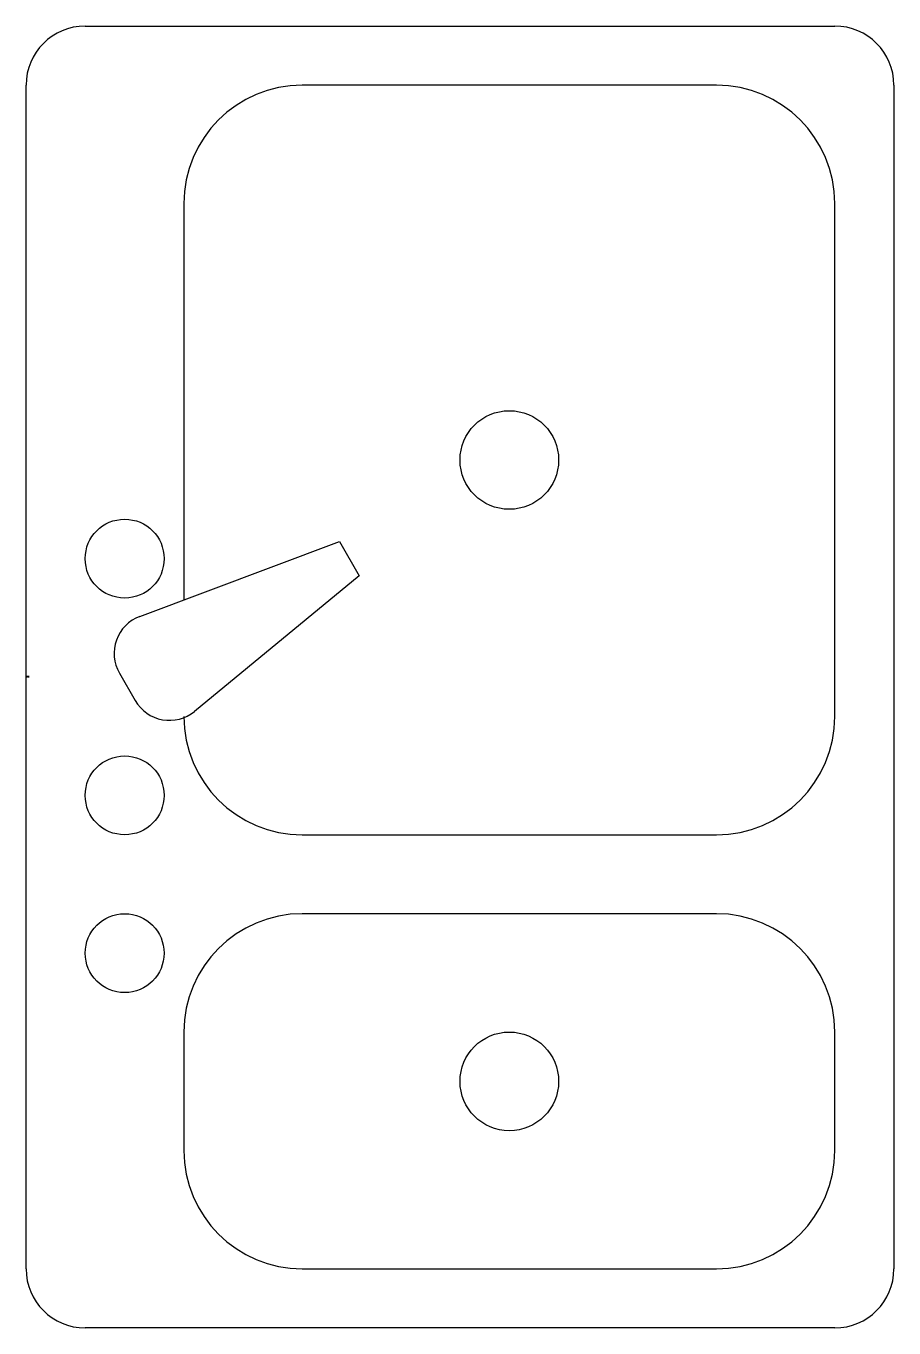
# Model space of a CAD drawing. Extents: x 17805 to 18255, y 12693 to 13368.
import ezdxf

# ---------------------------------------------------------------- set-up
doc = ezdxf.new("R2010")
doc.units = 0
doc.header["$MEASUREMENT"] = 0
doc.layers.get('0').update_dxf_attribs({"linetype": 'CONTINUOUS'})
doc.styles.add('DIM_FONT', font='SIMPLEX', dxfattribs={"width": 0.8})

msp = doc.modelspace()

# ---------------------------------------------------------------- linework, layer by layer
at = {"color": 2, "linetype": 'BYBLOCK'}
for p, q in [((17835.63, 13367.7), (18224.27, 13367.7)), ((17804.95, 12723.38), (17804.95, 13337.02)), ((18162.9, 13337.02), (17948.13, 13337.02)), ((18254.95, 13337.02), (18254.95, 12723.38)), ((17886.77, 13275.66), (17886.77, 13070.18)), ((18224.27, 13009.75), (18224.27, 13275.66)), ((17863.87, 13061.61), (17967.48, 13100.42)), ((17967.48, 13100.42), (17977.71, 13082.71)), ((17977.71, 13082.71), (17892.29, 13012.39)), ((17853.33, 13032.22), (17861.57, 13017.95)), ((17948.13, 12948.38), (18162.9, 12948.38)), ((18162.9, 12907.47), (17948.13, 12907.47)), ((17886.77, 12846.11), (17886.77, 12784.75)), ((18224.27, 12784.75), (18224.27, 12846.11)), ((17948.13, 12723.38), (18162.9, 12723.38)), ((18224.27, 12692.7), (17835.63, 12692.7))]:
    msp.add_line(p, q, dxfattribs=at)
at = {"color": 5, "linetype": 'BYBLOCK'}
for centre, radius in [((18055.52, 13142.7), 25.57), ((17856.08, 13091.56), 20.45), ((17856.08, 12968.84), 20.45), ((17856.08, 12887.02), 20.45), ((18055.52, 12820.54), 25.57)]:
    msp.add_circle(centre, radius, dxfattribs=at)
at = {"color": 2, "linetype": 'BYBLOCK'}
for centre, radius, start, end in [((17835.63, 13337.02), 30.68, 90, 180), ((18224.27, 13337.02), 30.68, 0, 90), ((17948.13, 13275.66), 61.36, 90, 180), ((18162.9, 13275.66), 61.36, 0, 90), ((17871.05, 13042.45), 20.45, 110.53768, 210), ((17879.29, 13028.18), 20.45, 210, 309.46232), ((17948.13, 13009.75), 61.36, 180, 270), ((18162.9, 13009.75), 61.36, 270, 0), ((17948.13, 12846.11), 61.36, 90, 180), ((18162.9, 12846.11), 61.36, 0, 90), ((17948.13, 12784.75), 61.36, 180, 270), ((18162.9, 12784.75), 61.36, 270, 0), ((17835.63, 12723.38), 30.68, 180, 270), ((18224.27, 12723.38), 30.68, 270, 0)]:
    msp.add_arc(centre, radius, start, end, dxfattribs=at)

# ---------------------------------------------------------------- texts
at = {"style": 'DIM_FONT', "width": 0.8, "flags": 9}
for tag, s in [('YSIZE', '675'), ('XSIZE', '450')]:
    msp.add_attdef(tag, (17804.95, 13030.2), s, height=0.5, dxfattribs=at)

doc.saveas('drawing.dxf')
